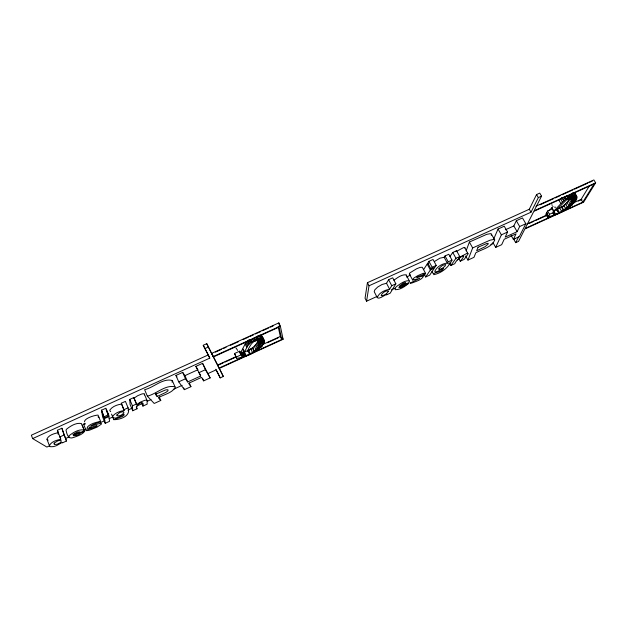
<?xml version="1.0" encoding="UTF-8"?>
<svg xmlns="http://www.w3.org/2000/svg" width="627" height="627" viewBox="0 0 627 627"><rect width="100%" height="100%" fill="white"/><g stroke="black" fill="none" stroke-linecap="round" stroke-linejoin="round"><path stroke-width="0.94" d="M264.304 342.209C264.241 339.677 262.972 336.903 261.028 335.257L262.705 338.823L264.03 340.218L259.374 343.259C259.923 349.419 240.627 363.527 239.663 351.183L234.545 353.503L236.716 358.362C246.905 356.794 259.257 351.606 264.304 342.209L259.014 345.814L257.36 342.271L257.673 340.939L259.335 344.482L264.32 341.174L261.804 335.868M406.296 275.637L406.108 274.814C401.617 274.391 397.408 277.737 393.889 280.206M409.431 281.061L408.914 282.628L398.756 287.378L400.324 287.668A3.543 0.917 -27.7 0 0 403.255 286.233L408.271 283.639C404.681 286.711 400.065 289.878 395.206 289.682L395.128 288.31A10.118 2.618 -27.7 0 1 397.009 286.147C400.551 283.686 404.744 280.363 409.235 280.731L406.304 275.151M535.96 206.228L593.879 179.941L595.65 182.833L534.11 210.79L541.556 196.157L539.761 193.116L536.547 194.574L529.29 209.253L367.43 282.699L365.055 298.248L366.568 301.203L377.219 296.344M366.568 301.203L369.021 285.787L367.43 282.699M576.668 198.947L576.871 196.815L574.606 192.787L576.871 196.815L572.067 199.77C574.551 204.159 549.236 220.963 554.182 212.153L552.254 208.901L547.567 211.025L546.493 213L548.554 216.707C559.198 214.363 570.797 208.43 576.668 198.947L571.04 202.505L569.097 199.268L569.857 197.536L571.8 200.781L576.918 197.787L571.706 201.048L569.755 197.811M98.847 417.653L98.76 417.01L97.945 416.853M491.262 235.337L491.411 234.137L490.557 233.62L486.677 234.357L469.388 242.061L466.112 250.871M467.954 260.095L472.656 247.939L489.977 240.204L493.857 239.443L494.703 239.945C491.96 247.406 482.03 249.154 475.791 252.822L473.973 257.344L467.954 260.095L465.696 256.028M172.088 382.227L172.253 380.479C162.754 377.901 153.474 387.713 144.61 389.68L147.345 396.139L154.203 403.467L160.771 400.465L159.25 396.907M493.614 239.216L498.057 229.02L504.241 226.214L507.572 232.037L505.197 237.124L517.134 231.677L519.665 226.527L525.826 223.721L522.463 217.93L516.319 220.728L513.834 225.947L505.323 229.819M447.325 263.121C442.388 263.426 436.792 266.741 434.77 271.342L435.209 271.875L437.168 271.624L443.548 268.278C442.654 272.674 432.583 271.844 433.743 274.681C441.8 273.035 448.438 267.525 451.996 260.119L448.783 254.256L445.021 255.965L444.135 257.266L447.325 263.121L448.227 261.835L451.996 260.119M492.963 242.571L495.698 247.414L501.381 234.851L507.572 232.037M240.165 352.46C246.599 352.398 254.147 347.993 257.36 342.271M247.375 351.081C249.358 347.429 250.933 342.891 254.93 340.939C257.76 338.267 261.02 346.182 258.371 341.127M244.491 351.896L248.206 344.983L246.544 341.417L242.861 348.377L246.121 355.423M511.068 235.329L513.364 239.342L516.068 233.847L504.202 239.263L501.678 244.687L495.698 247.414M514.939 238.276L514.124 239.937L515.692 242.673L518.56 241.364L524.854 228.98L583.604 202.176L595.65 182.833M515.692 242.673L518.584 236.92M369.021 285.787L531.006 212.2L538.342 197.607L541.556 196.157M525.826 223.721L519.313 236.622L513.364 239.342M240.65 352.562L242.234 349.678M548.554 216.707L549.495 214.277L554.182 212.153M386.522 283.279L388.615 279.681L392.721 277.816L395.864 283.812L390.19 293.185L386.381 294.925L386.804 294.204L381.059 297.433A5.251 1.364 -27.3 0 1 378.473 298.138L377.274 297.645L374.217 291.712L374.844 289.799L377.681 287.041L382.086 284.478L386.522 283.279L389.626 289.235C384.86 290.035 378.779 292.754 377.274 297.645M553.03 211.283C559.198 208.642 565.828 205.476 569.097 199.268M389.626 289.235L391.75 285.685L395.864 283.812M574.011 202.623L581.104 199.394L589.239 186.086M582.781 202.168L594.059 183.985L533.828 211.354L525.12 228.471L582.781 202.168L581.104 199.394M428.97 261.334L427.818 263.105L431 269.022L435.052 267.173L436.235 265.417L433.03 259.484L428.97 261.334L432.168 267.267L431 269.022M423.601 269.579L427.183 264.085L428.797 263.348M425.694 276.969L430.357 269.986L434.401 268.144L429.675 275.159L425.694 276.969L423.915 273.646M468.024 253.441A3.872 0.98 -28.8 0 0 466.919 253.394L459.105 257.517L459.771 256.576L456.55 250.722L455.892 251.678L463.682 247.555A3.864 1.003 -28.8 0 1 464.795 247.618L468.055 253.943L464.192 259.39L460.249 261.193L458.439 257.901M449.967 256.474L452.757 252.454L456.55 250.722M449.543 262.987L450.899 265.464L455.97 258.308L459.771 256.576M460.249 261.193C470.093 249.852 455.845 259.46 454.849 263.661L450.899 265.464M84.661 431.345C82.145 434.636 77.858 435.922 74.104 437.278C68.774 439.668 67.261 435.82 66.156 430.741A10.949 2.821 -21.9 0 1 66.619 429.142C70.592 425.945 76.133 422.465 81.424 423.531L84.504 430.671L73.453 435.718L76.478 435.506A3.848 0.964 -21.9 0 0 79.566 434.002L80.546 433.022L84.661 431.345L82.098 424.91M248.206 344.983C251.725 341.237 257.431 337.201 262.705 338.823L258.583 341.386M553.077 206.479L549.111 210.656M553.735 211.009C559.292 206.275 567.921 193.194 576.566 196.039L572.09 198.728L572.067 199.77L570.609 197.333M547.073 212.749L545.717 214.144L547.598 217.326L549.001 216.683M547.598 217.326L548.954 215.939M434.527 261.475L439.864 258.199L444.135 257.266M147 400.379L146.357 400.136A4.091 1.058 -23 0 0 144.484 400.418L140.401 402.119L136.623 404.58L133.943 398.169L137.697 395.7L141.78 394.007A4.083 1.089 -22.9 0 1 143.654 393.748L144.304 393.999L147 400.379L147.204 404.141L142.909 406.1L141.396 402.495M576.08 200.201L570.108 204.065L568.172 200.828M263.481 339.426L259.131 342.209L258.457 340.782M257.713 340.853L261.725 338.423L260.048 334.849M264.03 340.218L259.351 343.032L258.348 340.9M562.301 207.059L564.645 205.672M556.752 209.637L558.657 212.851L556.674 209.669L566.565 199.864L574.277 195.075L572.804 192.622M255.926 345.524L254.405 346.417L256.051 349.944L262.125 346.378L257.376 348.581L255.722 345.046M564.324 196.854L565.789 199.308L569.598 197.842L571.722 198.014L576.017 195.483L574.536 193.038M566.212 204.12L563.814 205.499L565.742 208.72L572.137 205.037L567.443 207.216L565.515 203.987M250.581 349.404L253.042 348.063M263.52 344.364L258.363 347.186L256.717 343.651M84.465 421.877C84.214 418.405 94.191 415.254 98.039 415.074L100.657 421.54L92.851 424.714L90.656 426.195L99.881 423.358L101.362 423.429L101.441 424.064L97.114 427.097L89.747 430.098A6.968 1.756 -22.2 0 1 86.879 430.624L86.158 430.608L83.587 424.173L85.201 423.343M248.167 350.673L249.765 349.85M425.584 273.333L421.791 275.277C412.848 278.333 416.9 277.737 423.695 275.817C422.222 279.846 415.764 281.445 411.798 283.051A6.458 1.662 -27.9 0 1 409.995 283.122L419.729 278.349L412.668 280.057L409.345 273.999L409.799 272.949L416.563 268.795L420.051 267.408L422.245 267.243L425.584 273.333L423.217 273.325L418.005 275.543L414.063 277.894L412.48 279.893M86.158 430.608C89.442 428.139 93.964 428.554 97.107 425.796C94.097 425.576 90.507 428.523 87.051 428.351C86.902 424.902 96.777 421.775 100.657 421.54M406.594 277.063L410.528 275.065M574.316 202.725L568.908 205.648L566.973 202.419M108.879 416.563L109.568 421.32L105.234 423.303L104.466 418.577L108.879 416.563L106.237 410.097M124.044 410.56L123.974 409.682L128.088 407.809L125.416 401.366L121.309 403.239L124.044 410.56C119.843 411.14 115.274 412.832 112.617 416.273L112.876 417.794L115.595 418.076L119.859 416.642L124.052 414.149L124.068 415.168L122.516 416.422L113.808 419.651L111.528 414.086M132.712 410.756L132.43 405.826L136.584 403.929L133.896 397.51L129.75 399.399L130.079 404.423L132.712 410.756L137.023 408.788C134.586 404.619 145.166 398.843 142.909 406.1M189.385 383.152L190.937 386.679L184.424 389.657L178.726 381.851L175.936 375.448L182.684 372.375L185.482 378.771L187.677 381.953L200.695 376.012L199.3 372.877M213.345 356.959L219.042 368.096L281.742 339.497L279.101 327.082L213.345 356.959L206.761 343.69L203.242 345.281L209.771 358.135L32.643 438.594L31.35 435.201L208.313 354.898L209.771 358.135M157.212 396.468L166.061 392.267L167.84 390.942L168.114 389.994A4.75 1.246 -23.3 0 0 165.089 390.119L155.316 394.336L157.212 396.468L155.864 393.294M49.557 445.836L46.892 447.059L32.643 438.594M65.576 438.532L69.142 436.901M83.383 430.404L86.048 429.189M100.289 422.692L104.74 420.662M109.192 418.632L112.75 417.01M127.884 410.105L132.328 408.075M136.78 406.045L142.117 403.608M147.463 401.17L151.021 399.548M173.271 389.391L182.175 385.331M207.984 373.559L215.994 369.906L220.21 377.885L223.322 376.459L219.066 367.79M211.707 353.362L278.835 322.897L280.347 326.071L283.09 339.285L219.215 368.433L223.322 376.459M391.42 289.862L394.971 288.248M422.488 275.692L425.145 274.477M448.227 263.943L449.998 263.136M457.099 259.899L458.878 259.084M490.831 244.506L493.488 243.292M66.493 440.993L62.339 442.889L62.175 442.419L56.626 445.585A5.753 1.419 -21.6 0 1 53.232 446.636L50.646 446.722L49.58 446.118L46.9 439.08C48.741 434.934 54.141 433.625 58.225 432.661L57.394 430.279L61.885 428.233L66.493 440.993L64.291 435.35M190.937 386.679L188.602 383.293L201.533 377.391L203.665 380.863L210.139 377.909L202.584 363.331L195.867 366.38L200.695 376.012M280.347 326.071L213.156 356.591L206.761 343.69M101.503 410.223L105.939 408.208L108.604 414.713L108.777 415.913L104.356 417.927L101.503 410.223L104.356 417.927M182.684 372.375L184.91 375.651L197.905 369.734L195.867 366.38M147.345 396.139C156.241 394.124 165.473 384.406 175.004 386.828L175.239 387.611C171.563 393.27 163.866 394.493 158.333 397.73L160.771 400.465M178.726 381.851L185.482 378.771M198.696 372.751L205.421 369.687L210.139 377.909M64.463 434.832L59.965 436.878L60.772 439.206C56.689 440.209 51.328 441.51 49.423 445.617L49.58 446.118M104.16 416.743L108.604 414.713M211.895 353.73L217.655 365.008L236.183 356.567M262.65 344.505L280.3 336.464L278.169 326.604M432.168 267.267L436.235 265.417M527.025 224.027L547.418 214.74M217.82 365.345L223.141 362.923M224.913 362.116L236.442 356.865M267.463 342.726L278.098 337.875M529.447 223.322L533.898 221.3M535.677 220.485L546.352 215.625M578.368 201.032L581.927 199.41M204.747 348.628L208.274 347.029M215.445 352.123L221.66 349.302M223.431 348.494L226.096 347.287M230.54 345.273L238.526 341.644M242.97 339.63L248.292 337.216M250.071 336.409L253.621 334.794M255.393 333.987L260.722 331.573M262.501 330.766L268.717 327.945M270.488 327.145L273.153 325.93M540.074 204.794L553.351 198.775M555.122 197.967L560.428 195.561M562.2 194.754L572.819 189.934M574.591 189.135L587.867 183.108M589.639 182.3L592.296 181.101M236.716 358.362L236.175 357.077L241.301 354.749L241.795 356.011M243.832 352.656L244.248 352.476L242.625 348.957M254.93 340.939L250.463 342.687L249.123 339.818M569.598 197.842L570.923 197.693L575.233 195.162L573.76 192.716M121.379 404.133C117.186 404.674 112.601 406.367 109.976 409.831L109.827 410.709L110.72 411.657M555.655 207.239L554.527 207.161M83.587 424.173L84.308 424.189A6.952 1.795 -22.1 0 0 85.154 424.118M546.65 213.47L547.371 213.572M409.909 274.218L409.345 273.999M57.762 433.837L58.491 434.025M48.138 440.217L47.064 439.59M237.664 350.399L235.987 347.938M113.808 419.651C119.718 419.925 131.364 416.109 128.088 407.809M84.504 430.671L84.01 430.004C78.704 429.025 73.194 432.481 69.182 435.663A10.973 2.751 -22 0 0 68.711 437.238M175.936 375.448L176.986 376.905M572.279 193.751L573.266 195.389M571.064 194.229L572.043 195.859M569.692 194.84L570.68 196.478M571.111 197.105L572.09 198.728L571.722 198.014M568.234 195.585L569.214 197.223M566.252 195.616L567.717 198.061M564.778 196.541L566.244 198.994M563.947 197.113L565.413 199.566M561.996 197.442L563.947 200.711M561.902 197.529L563.853 200.789M562.435 202.059L560.483 198.798L558.947 200.287L560.891 203.54M561.839 206.8L563.759 210.021M561.424 207.059L563.344 210.28M559.723 208.062L561.643 211.283M557.513 209.253L559.425 212.475M551.831 207.796L555.647 214.238M553.508 212.091L554.942 214.505M553.351 213.055L554.299 214.669M552.81 213.102L553.766 214.716M547.567 211.025L549.495 214.277M536.547 194.574L538.342 197.607M546.493 213L548.406 216.244M529.29 209.253L531.006 212.2M516.319 220.728L519.665 226.527M513.834 225.947L517.134 231.677M498.057 229.02L501.381 234.851M491.411 234.137L494.703 239.945M469.388 242.061L472.656 247.939M452.757 252.454L455.97 258.308M445.021 255.965L448.227 261.835M431.94 271.272L433.281 273.756M427.183 264.085L430.357 269.986M203.242 345.281L208.313 354.898M215.884 369.24L218.439 374.084M388.615 279.681L391.75 285.685M282.369 337.773L283.09 339.285M280.3 336.464L281.742 339.497M259.562 336.096L260.573 338.243L256.521 340.68L254.977 340.916L259.288 338.282L257.948 335.414M257.007 336.558L258.01 338.705M255.589 337.114L256.592 339.27M254.092 337.796L255.095 339.944M252.587 338.556L253.59 340.712M251.145 339.387L252.148 341.535M249.836 340.249L250.839 342.405M252.712 347.609L254.358 351.136M248.817 340.053L250.149 342.914M252.344 347.852L253.982 351.371M247.775 341.025L249.107 343.894M247.704 341.096L249.037 343.957M250.761 348.808L252.399 352.335M245.776 342.593L247.43 346.159M248.558 350.007L250.197 353.526M245.102 343.815L246.748 347.374M247.681 350.438L249.397 353.926M243.668 352.217L245.298 355.752M242.821 352.468L244.452 356.003M241.998 352.633L243.629 356.167M241.27 352.711L242.9 356.254M240.682 352.703L242.312 356.246M239.663 351.183L241.92 356.144M234.545 353.503L236.175 357.077M217.655 365.008L219.042 368.096M218.87 374.899L220.21 377.885M202.584 363.331L205.421 369.687M202.49 378.23L203.665 380.863M184.91 375.651L187.677 381.953M183.656 387.894L184.424 389.657M172.253 380.479L175.004 386.828M136.263 406.978L137.023 408.788M129.75 399.399L132.43 405.826M121.309 403.239L123.974 409.682M106.128 409.423L108.777 415.913M551.878 204.653L552.207 205.476M104.466 418.577L101.825 412.104L102.64 416.924L105.234 423.303M89.575 426.94L90.217 428.547M57.394 430.279L60.772 439.206M61.885 428.233L63.97 434.542M262.352 336.66L262.65 337.624M278.835 322.897L279.438 325.766M144.304 393.999L144.492 394.955M133.896 397.51L133.943 398.169M136.584 403.929L136.623 404.58M464.795 247.618L464.826 248.127M574.912 193.563L574.959 194.542M116.857 414.996L117.022 415.764C119.491 416.32 123.143 414.776 123.927 412.26L123.111 411.665L119.718 412.495L116.857 414.996M73.171 434.448L73.124 435.028L80.029 431.878L77.176 431.972L73.171 434.448M54.094 443.132L54.298 444.504L57.245 444.237L60.498 442.576L61.36 440.883L60.302 440.366L57.911 440.805L54.094 443.132M405.755 283.13L399.383 286.171L403.263 283.177L405.207 282.565L405.755 283.13M388.317 291.218C387.11 293.742 384.132 295.732 381.334 295.725L381.2 295.317C382.399 292.793 385.339 290.654 388.184 290.795L388.317 291.218M478.04 247.226L476.63 250.753L484.906 246.819L488.19 244.036A4.538 1.136 -29.1 0 0 486.74 243.495L478.04 247.226M439.033 268.434L438.798 269.406L439.237 269.555L442.074 268.489L444.919 266.263L445.758 264.484L442.348 265.425L439.033 268.434"/></g></svg>
